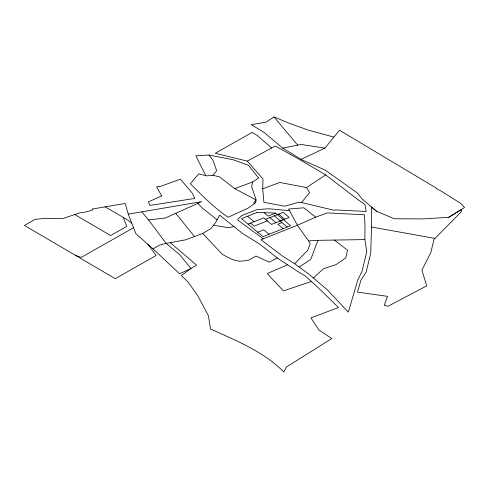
<?xml version="1.0" encoding="UTF-8"?>
<svg xmlns="http://www.w3.org/2000/svg" width="489" height="489" viewBox="0 0 489 489"><rect width="100%" height="100%" fill="white"/><g stroke="black" fill="none" stroke-linecap="round" stroke-linejoin="round"><path stroke-width="0.73" d="M364.886 239.592L364.983 226.016L364.47 214.757L327.165 212.917L315.692 217.183L297.391 225.258L261.01 239.726L282.434 256.04L294.671 263.73L309.665 274.794L327.184 289.714L348.333 312.178L357.814 279.861L361.921 271.591L366.781 251.817L364.886 239.592L317.929 240.325L308.565 240.863L297.391 225.258L288.614 209.041L303.889 207.801L315.692 217.183M247.269 161.113L275.38 146.009L300.362 159.989L325.674 174.885L358.773 200.282L364.898 204.518L366.145 211.468L335.332 209.909L334.317 210.331L301.542 202.538L298.602 202.287L284.696 206.211L263.907 202.299L262.727 188.846L262.996 178.919L247.269 161.113L215.227 153.283L252.196 132.372L257.22 135.398L271.658 148.014M376.506 211.254L371.499 206.975L371.512 227.024L370.717 253.32L366.206 271.951L360.894 280.264L357.465 292.098L387.508 296.352L384.177 305.411L388.119 306.206L426.683 285.869L421.934 270.166L430.882 252.471L433.932 239.512L461.316 211.768L461.592 209.39L448.786 217.287L423.364 218.913L394.256 218.76L376.506 211.254L362.08 198.925L357.007 192.721L325.173 170.086L301.902 159.83L282.764 148.143L263.926 132.299L251.273 124.683L266.047 122.122L274.011 116.981L289.739 123.436L308.388 130.16L333.889 137.097L339.507 130.239L436.543 188.253L436.377 188.681L440.565 190.747L461.158 203.668L464.55 207.581L448.786 217.287M205.777 175.649L195.844 155.765L208.956 155.068L233.442 159.824L248.608 165.41L258.644 178.094L252.648 181.945L251.646 186.584L256.108 199.964L255.454 202.959L248.039 208.149L228.07 217.287C214.206 207.752 202.214 195.673 190.374 183.76L198.662 173.833L206.639 175.875L212.831 175.221L219.647 176.92L234.696 188.626L256.108 199.964L253.73 202.825L254.781 203.43M317.929 240.325L310.753 259.427L299.256 266.97M301.31 159.255L324.947 148.13L333.889 137.097M301.542 202.538L309.647 192.532L306.462 187.587L279.775 182.44L262.727 188.846M212.831 175.221L216.664 170.789L212.959 160.258L208.956 155.068M294.671 263.73L307.807 250.215L310.191 243.883L308.565 240.863M313.376 278.015L323.443 268.742L336.041 264.622L345.79 257.935L347.526 250.221L334.348 239.977M306.462 187.587L325.674 174.885M170.19 242.654L185.71 239.806L202.697 233.473L210.979 228.559L215.997 221.939L219.634 215.154L242.874 233.718L259.28 243.815L277.226 257.954L298.651 272.073L305.429 276.034L317.679 287.19L338.504 307.544L310.906 317.868L318.944 330.087L331.842 338.535L286.42 366.994L283.803 372.019C263.681 351.53 236.266 340.668 210.551 329.011L208.375 315.594L197.947 296.059L188.314 282.306L181.395 275.533L191.003 268.473L196.486 265.038L170.19 242.654L166.052 243.302L159.249 245.252L153.02 248.822L135.838 233.663L128.259 214.096L125.208 203.461L92.121 209.06L92.647 209.83L92.066 210.074A31.968 18.454 0 0 1 84.352 212.257L79.316 212.972L63.497 218.351L42.684 218.638L35.067 219.359L24.45 225.453L115.263 278.681L156.101 255.515L147.819 243.987M133.54 227.727L81.296 257.361L75.722 255.576M277.226 257.954L269.323 262.165L255.979 256.022L248.314 260.411L239.604 261.285L232.33 259.573L222.446 254.482L202.697 233.473M141.798 211.847L201.688 201.627L165.086 218.088L148.485 219.885L141.798 211.847L128.259 214.096M287.501 264.8L267.183 273.577L283.473 290.906L311.322 281.481M248.033 224.09L263.73 217.849L271.566 224.414L289.176 217.416L283.113 212.336L265.503 219.335M275.57 213.143L268.161 216.089L264.146 212.721M267.367 220.9L254.164 226.15L250.527 223.1M283.223 219.555L279.922 220.869L287.269 227.03M257.734 232.22L263.773 229.818L269.078 234.268M281.97 222.587L277.862 224.219L283.162 228.663M234.696 188.626L252.648 181.945M282.764 148.143L301.071 144.463L324.947 148.13M234.152 226.621L227.984 227.66L213.528 225.209M289.488 210.661L268.693 208.76L257.11 209.585L241.908 215.515L238.149 218.95L237.843 220.074L263.247 238.828M434.8 238.381L371.512 227.024M105.104 206.865L126.792 219.42L131.767 223.155M74.67 214.475L110.606 235.545L126.773 226.376L123.283 217.361M217.14 219.805L202.293 208.027L197.825 203.363M278.712 214.084L284.775 219.17M274.311 215.832L280.368 220.918M269.91 217.587L275.967 222.666M247.562 216.23L254.072 221.688M153.02 248.822L179.585 273.754L191.003 268.473L179.573 254.586L166.052 243.302L148.485 219.885M274.011 116.981L297.734 145.154M175.728 213.253L194.457 236.548M161.706 195.9L148.454 201.859L149.958 205.404L194.891 198.412L192.25 193.131L180.38 179.194L160.594 186.321L156.602 186.841L161.706 195.9M256.933 212.501L241.517 218.632L263.033 236.67L290.57 225.716L275.478 213.063L256.933 212.501"/></g></svg>
